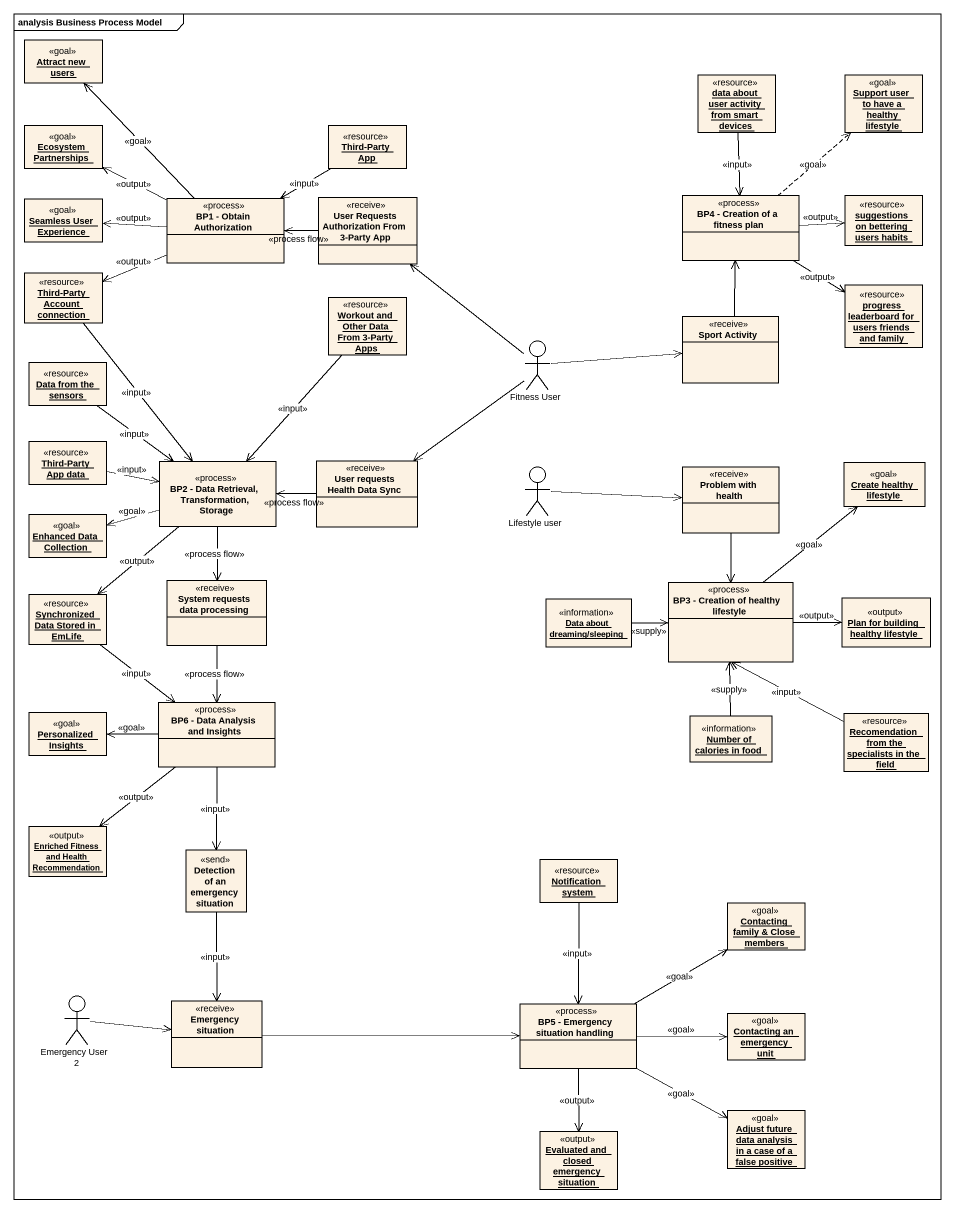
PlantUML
@startuml
mainframe analysis Business Process Model
allowmixing
hide circle
hide empty members
object "Attract new users" as Attract_new_users <<goal>>
object "data about user activity from smart devices" as data_about_user_activity <<resource>>
object "Support user to have a healthy lifestyle" as Support_user_to_have_a <<goal>>
object "Ecosystem Partnerships" as Ecosystem_Partnerships <<goal>>
object "Third-Party App" as Third_Party_App <<resource>>
object "Seamless User Experience" as Seamless_User_Experience <<goal>>
class "BP1 - Obtain Authorization" as BP1_Obtain_Authorization <<process>>
class "User Requests Authorization From 3-Party App" as User_Requests_Authorization <<receive>>
class "BP4 - Creation of a fitness plan" as BP4_Creation_of_a_fitness <<process>>
object "suggestions on bettering users habits" as suggestions_on_bettering <<resource>>
object "Third-Party Account connection" as Third_Party_Account <<resource>>
object "Workout and Other Data From 3-Party Apps" as Workout_and_Other_Data_From <<resource>>
class "Sport Activity" as Sport_Activity <<receive>>
object "progress leaderboard for users friends and family" as progress_leaderboard_for <<resource>>
actor "Fitness User" as Fitness_User
object "Data from the sensors" as Data_from_the_sensors <<resource>>
object "Third-Party App data" as Third_Party_App_data <<resource>>
class "BP2 - Data Retrieval, Transformation, Storage" as BP2_Data_Retrieval <<process>>
class "User requests Health Data Sync" as User_requests_Health_Data <<receive>>
actor "Lifestyle user" as Lifestyle_user
class "Problem with health" as Problem_with_health <<receive>>
object "Create healthy lifestyle" as Create_healthy_lifestyle <<goal>>
object "Enhanced Data Collection" as Enhanced_Data_Collection <<goal>>
class "System requests data processing" as System_requests_data <<receive>>
class "BP3 - Creation of healthy lifestyle" as BP3_Creation_of_healthy <<process>>
object "Synchronized Data Stored in EmLife" as Synchronized_Data_Stored_in <<resource>>
object "Data about dreaming/sleeping" as Data_about_dreaming_sleeping <<information>>
object "Plan for building healthy lifestyle" as Plan_for_building_healthy <<output>>
class "BP6 - Data Analysis and Insights" as BP6_Data_Analysis_and <<process>>
object "Personalized Insights" as Personalized_Insights <<goal>>
object "Number of calories in food" as Number_of_calories_in_food <<information>>
object "Recomendation from the specialists in the field" as Recomendation_from_the <<resource>>
object "Enriched Fitness and Health Recommendation" as Enriched_Fitness_and_Health <<output>>
class "Detection of an emergency situation" as Detection_of_an_emergency <<send>>
object "Notification system" as Notification_system <<resource>>
object "Contacting family & Close members" as Contacting_family_Close <<goal>>
actor "Emergency User 2" as Emergency_User_2
class "Emergency situation" as Emergency_situation <<receive>>
class "BP5 - Emergency situation handling" as BP5_Emergency_situation <<process>>
object "Contacting an emergency unit" as Contacting_an_emergency_unit <<goal>>
object "Evaluated and closed emergency situation" as Evaluated_and_closed <<output>>
object "Adjust future data analysis in a case of a false positive" as Adjust_future_data_analysis <<goal>>
data_about_user_activity --> BP4_Creation_of_a_fitness : <<input>>
Third_Party_App -left-> BP1_Obtain_Authorization : <<input>>
BP1_Obtain_Authorization -up-> Attract_new_users : <<goal>>
BP1_Obtain_Authorization -left-> Ecosystem_Partnerships : <<output>>
BP1_Obtain_Authorization -left-> Seamless_User_Experience : <<output>>
BP1_Obtain_Authorization -left-> Third_Party_Account : <<output>>
User_Requests_Authorization -left-> BP1_Obtain_Authorization : <<process flow>>
BP4_Creation_of_a_fitness .up.> Support_user_to_have_a : <<goal>>
BP4_Creation_of_a_fitness -right-> suggestions_on_bettering : <<output>>
BP4_Creation_of_a_fitness --> progress_leaderboard_for : <<output>>
Third_Party_Account --> BP2_Data_Retrieval : <<input>>
Workout_and_Other_Data_From --> BP2_Data_Retrieval : <<input>>
Sport_Activity -up-> BP4_Creation_of_a_fitness
Fitness_User -up-> User_Requests_Authorization
Fitness_User -right-> Sport_Activity
Fitness_User --> User_requests_Health_Data
Data_from_the_sensors --> BP2_Data_Retrieval : <<input>>
Third_Party_App_data -right-> BP2_Data_Retrieval : <<input>>
BP2_Data_Retrieval -left-> Enhanced_Data_Collection : <<goal>>
BP2_Data_Retrieval --> System_requests_data : <<process flow>>
BP2_Data_Retrieval --> Synchronized_Data_Stored_in : <<output>>
User_requests_Health_Data -left-> BP2_Data_Retrieval : <<process flow>>
Lifestyle_user -right-> Problem_with_health
Problem_with_health --> BP3_Creation_of_healthy
System_requests_data --> BP6_Data_Analysis_and : <<process flow>>
BP3_Creation_of_healthy -up-> Create_healthy_lifestyle : <<goal>>
BP3_Creation_of_healthy -right-> Plan_for_building_healthy : <<output>>
Synchronized_Data_Stored_in --> BP6_Data_Analysis_and : <<input>>
Data_about_dreaming_sleeping -right-> BP3_Creation_of_healthy : <<supply>>
BP6_Data_Analysis_and -left-> Personalized_Insights : <<goal>>
BP6_Data_Analysis_and --> Enriched_Fitness_and_Health : <<output>>
BP6_Data_Analysis_and --> Detection_of_an_emergency : <<input>>
Number_of_calories_in_food -up-> BP3_Creation_of_healthy : <<supply>>
Recomendation_from_the -up-> BP3_Creation_of_healthy : <<input>>
Detection_of_an_emergency --> Emergency_situation : <<input>>
Notification_system --> BP5_Emergency_situation : <<input>>
Emergency_User_2 -right-> Emergency_situation
Emergency_situation -right-> BP5_Emergency_situation
BP5_Emergency_situation -right-> Contacting_family_Close : <<goal>>
BP5_Emergency_situation -right-> Contacting_an_emergency_unit : <<goal>>
BP5_Emergency_situation --> Evaluated_and_closed : <<output>>
BP5_Emergency_situation -right-> Adjust_future_data_analysis : <<goal>>
@enduml
